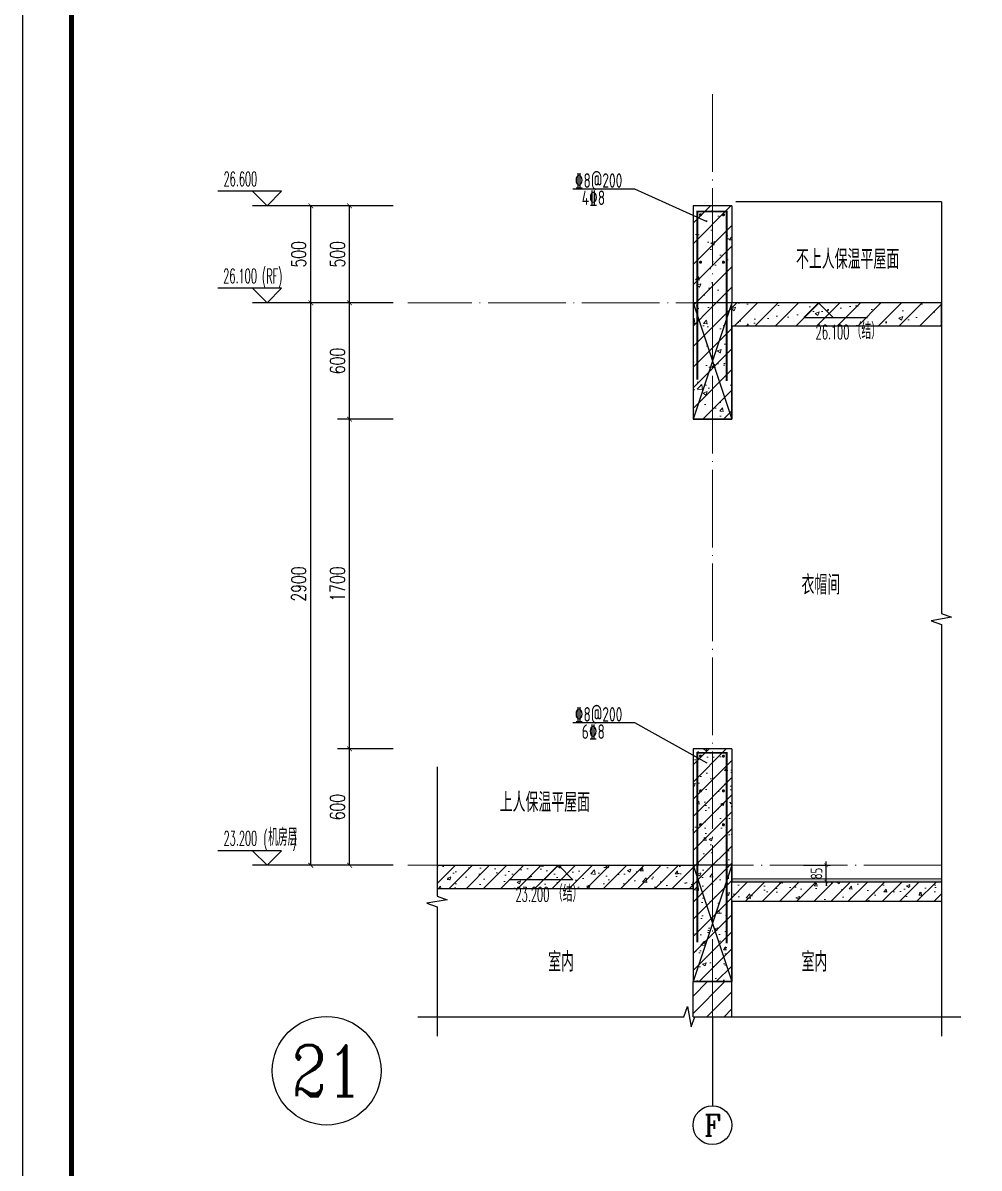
# Model space of a CAD drawing. Extents: x -812054 to 22247, y -644080 to 1003627.
# Drawn here: x -24315 to -19388, y -225578 to -219673 of the extents above; entities that cross this region are included whole.
import ezdxf
from ezdxf.enums import TextEntityAlignment as Align

# ---------------------------------------------------------------- set-up
doc = ezdxf.new("R2010")
doc.units = 0
doc.header["$LTSCALE"] = 1000
doc.linetypes.add('DOTE', pattern=[2.42, 2, -0.2, 0.02, -0.2])
doc.layers.get('0').update_dxf_attribs({"linetype": 'CONTINUOUS'})
doc.layers.get('DEFPOINTS').update_dxf_attribs({"linetype": 'CONTINUOUS'})
for name, color, linetype in [('A-AXIS_TEXT', 7, 'CONTINUOUS'), ('AXIS', 3, 'CONTINUOUS'), ('DIM', 2, 'CONTINUOUS'), ('DIM_ELEV', 3, 'CONTINUOUS'), ('DIM_SYMB', 3, 'CONTINUOUS'), ('PUB_DIM', 3, 'CONTINUOUS'), ('PUB_TEXT', 2, 'CONTINUOUS'), ('REIN', 6, 'CONTINUOUS'), ('S-大样-砼线', 7, 'CONTINUOUS'), ('S-引出线', 40, 'CONTINUOUS'), ('TEXT', 2, 'CONTINUOUS'), ('WALL', 5, 'CONTINUOUS'), ('立面-看线', 251, 'CONTINUOUS')]:
    doc.layers.add(name, color=color, linetype=linetype)
for name, color, linetype, lineweight in [('AXIS_TEXT', 7, 'CONTINUOUS', 20), ('DOTE', 19, 'DOTE', 9), ('PUB_HATCH', 8, 'CONTINUOUS', 9), ('图框', 9, 'CONTINUOUS', 18)]:
    doc.layers.add(name, color=color, linetype=linetype, lineweight=lineweight)
doc.layers.add('yichutu', color=7, linetype='CONTINUOUS', true_color=0xffffff)
doc.styles.add('_TCH_AXIS', font='COMPLEX', dxfattribs={"bigfont": 'GBCBIG'})
doc.styles.add('_TCH_DIM', font='SIMPLEX.shx', dxfattribs={"width": 0.7, "bigfont": 'GBCBIG.shx'})
doc.styles.add('_TCH_DIM_T3', font='SIMPLEX', dxfattribs={"width": 0.705882, "bigfont": 'GBCBIG'})
doc.styles.add('COMPLEX', font='COMPLEX')
doc.styles.add('TSSD_DIMENSION', font='Tssdeng.shx', dxfattribs={"width": 0.7, "bigfont": 'tssdchn.shx'})
doc.styles.add('TSSD_REIN', font='tssdeng.shx', dxfattribs={"width": 0.7, "height": 300, "bigfont": 'tssdchn.shx'})
doc.dimstyles.new('_TCH_ARCH&&25', dxfattribs={"dimtxt": 74.375, "dimasz": 25, "dimexe": 62.5, "dimexo": 75, "dimgap": 25, "dimtad": 1, "dimdec": 0, "dimzin": 0, "dimdsep": 46, "dimtxsty": '_TCH_DIM_T3', "dimblk": 'ARCHTICK', "dimcen": 0.09, "dimclrt": 7, "dimazin": 0, "dimtfac": 1, "dimtdec": 0, "dimtix": 1, "dimtmove": 2, "dimatfit": 3, "dimldrblk": 'ARCHTICK', "dimfxl": 1, "dimtolj": 1, "dimtzin": 0, "dimarcsym": 0})
doc.dimstyles.new('TSSD_20_20', dxfattribs={"dimtxt": 60, "dimasz": 20, "dimexe": 20, "dimexo": 50, "dimgap": 20, "dimtad": 1, "dimdec": 0, "dimzin": 0, "dimdsep": 46, "dimtxsty": 'TSSD_DIMENSION', "dimblk": 'ARCHTICK', "dimblk1": 'ARCHTICK', "dimblk2": 'ARCHTICK', "dimcen": 0, "dimdle": 20, "dimclrt": 7, "dimadec": 0, "dimazin": 0, "dimtfac": 1, "dimtdec": 0, "dimtix": 1, "dimtmove": 2, "dimatfit": 3, "dimfxl": 1, "dimtolj": 1, "dimtzin": 0, "dimarcsym": 0})
pattern_1 = [(45, (-700045.335, -61224.87), (-44.194174, 44.194174), []), (50, (-700045.33, -61224.87), (179.315046, -15.688034), [18.75, -206.25]), (355, (-700045.33, -61224.87), (-34.687833, 188.048033), [15, -165]), (100.4514, (-700030.4, -61226.18), (144.627345, 172.359886), [15.935047, -175.28553]), (46.1842, (-700045.33, -61174.87), (266.81026, -41.379754), [28.125, -309.375]), (96.6356, (-700023.1, -61178.32), (233.66568, 243.52947), [23.90257, -262.92825]), (351.1842, (-700045.33, -61174.87), (233.66549, 243.52965), [22.5, -247.5]), (21, (-700020.33, -61187.37), (149.226763, -100.654723), [18.75, -206.25]), (326, (-700020.33, -61187.37), (60.828833, 181.28751), [15, -165]), (71.4514, (-700007.9, -61195.76), (210.055657, 80.632624), [15.935047, -175.28553]), (37.5, (-700045.335, -61224.87), (3.039964, 83.2234635), [0, -163, 0, -167.5, 0, -165.625]), (7.5, (-700045.335, -61224.87), (65.767384, 98.602928), [0, -95.5, 0, -159.25, 0, -63.125]), (327.5, (-700101.085, -61224.87), (133.455609, -5.638718), [0, -62.5, 0, -195, 0, -258.75]), (317.5, (-700126.08, -61224.87), (145.796542, 25.026246), [0, -81.25, 0, -129.5, 0, -183.75])]
pattern_2 = [(45, (-700045.335, -61224.87), (-53.0330086, 53.0330086), []), (50, (-700045.33, -61224.87), (215.178055, -18.82564), [22.5, -247.5]), (355, (-700045.33, -61224.87), (-41.6254, 225.65764), [18, -198]), (100.4514, (-700027.4, -61226.44), (173.552815, 206.83186), [19.12206, -210.342634]), (46.1842, (-700045.33, -61164.87), (320.17231, -49.6557), [33.75, -371.25]), (96.6356, (-700018.65, -61169), (280.39881, 292.23536), [28.68309, -315.5139]), (351.1842, (-700045.33, -61164.87), (280.39858, 292.23558), [27, -297]), (21, (-700015.33, -61179.87), (179.072116, -120.785667), [22.5, -247.5]), (326, (-700015.33, -61179.87), (72.9946, 217.545014), [18, -198]), (71.4514, (-700000.41, -61189.93), (252.06679, 96.75915), [19.12206, -210.342634]), (37.5, (-700045.335, -61224.87), (3.647957, 99.868156), [0, -195.6, 0, -201, 0, -198.75]), (7.5, (-700045.33, -61224.87), (78.920861, 118.323514), [0, -114.6, 0, -191.1, 0, -75.75]), (327.5, (-700112.235, -61224.87), (160.146731, -6.7664615), [0, -75, 0, -234, 0, -310.5]), (317.5, (-700142.23, -61224.87), (174.95585, 30.031495), [0, -97.5, 0, -155.4, 0, -220.5])]

# ---------------------------------------------------------------- blocks, each defined once
blk = doc.blocks.new('GFDDDDRG')
at = {"layer": '图框'}
blk.add_lwpolyline([(923310, -107437), (923310, -159999), (893610, -159999), (893610, -107437)], close=True, dxfattribs=at)
blk.add_lwpolyline([(923310, -107437), (923310, -159999), (893610, -159999), (893610, -107437)], close=True, dxfattribs=at)
at = {"layer": '图框', "const_width": 50}
blk.add_lwpolyline([(894110, -159499), (922810, -159499), (922810, -108687), (894110, -108687)], close=True, dxfattribs=at)
blk = doc.blocks.new('yct-1051-594-26275-14850-25-1002.0')
at = {"layer": 'yichutu', "color": 7, "true_color": 0xffffff}
blk.add_lwpolyline([(0, 0), (0, 14850), (26275, 14850), (26275, 0)], close=True, dxfattribs=at)
blk = doc.blocks.new('_ArchTick')
at = {"color": 0, "linetype": 'ByBlock', "const_width": 0.15}
blk.add_lwpolyline([(-0.5, -0.5), (0.5, 0.5)], dxfattribs=at)
blk = doc.blocks.new('*D3482')
at = {"layer": 'DEFPOINTS', "color": 0, "transparency": 16777216}
for p in [(-20342.2, -224016.3), (-20176.2, -224016.3), (-20342.2, -224101.3)]:
    blk.add_point(p, dxfattribs=at)
at = {"layer": 'DIM', "color": 0, "lineweight": -2, "transparency": 16777216}
for p, q in [((-20292.2, -224016.3), (-20156.2, -224016.3)), ((-20176.2, -224016.3), (-20176.2, -223996.3)), ((-20176.2, -224101.3), (-20176.2, -224016.3)), ((-20292.2, -224101.3), (-20156.2, -224101.3)), ((-20176.2, -224101.3), (-20176.2, -224121.3))]:
    blk.add_line(p, q, dxfattribs=at)
at = {"layer": 'DIM', "color": 0, "lineweight": -2, "transparency": 16777216, "xscale": 20, "yscale": 20, "zscale": 20}
for p, rotation in [((-20176.2, -224016.3), 270), ((-20176.2, -224101.3), 90)]:
    blk.add_blockref('_ArchTick', p, dxfattribs=dict(at, rotation=rotation))
at = {"layer": 'DIM', "color": 7, "transparency": 16777216, "insert": (-20226.2, -224058.8), "char_height": 60, "attachment_point": 5, "rotation": 90, "style": 'TSSD_DIMENSION'}
blk.add_mtext('\\A1;85', dxfattribs=at)
blk = doc.blocks.new('*D3483')
at = {"layer": 'DEFPOINTS', "color": 0, "transparency": 16777216}
for p in [(-22631.8, -223416.3), (-22331.8, -223416.3), (-22331.8, -224016.3)]:
    blk.add_point(p, dxfattribs=at)
at = {"layer": 'PUB_DIM', "color": 0, "lineweight": -2, "transparency": 16777216}
for p, q in [((-22406.8, -223416.3), (-22694.3, -223416.3)), ((-22631.8, -224016.3), (-22631.8, -223416.3)), ((-22406.8, -224016.3), (-22694.3, -224016.3))]:
    blk.add_line(p, q, dxfattribs=at)
at = {"layer": 'PUB_DIM', "color": 0, "lineweight": -2, "transparency": 16777216, "xscale": 25, "yscale": 25, "zscale": 25}
for p, rotation in [((-22631.8, -223416.3), 90), ((-22631.8, -224016.3), 270)]:
    blk.add_blockref('_ArchTick', p, dxfattribs=dict(at, rotation=rotation))
at = {"layer": 'PUB_DIM', "color": 7, "transparency": 16777216, "insert": (-22694, -223716.3), "char_height": 74.38, "attachment_point": 5, "rotation": 90, "style": '_TCH_DIM_T3'}
blk.add_mtext('\\A1;600', dxfattribs=at)
blk = doc.blocks.new('*D3484')
at = {"layer": 'DEFPOINTS', "color": 0, "transparency": 16777216}
for p in [(-22631.8, -221716.3), (-22331.8, -221716.3), (-22331.8, -223416.3)]:
    blk.add_point(p, dxfattribs=at)
at = {"layer": 'PUB_DIM', "color": 0, "lineweight": -2, "transparency": 16777216}
for p, q in [((-22406.8, -221716.3), (-22694.3, -221716.3)), ((-22631.8, -223416.3), (-22631.8, -221716.3)), ((-22406.8, -223416.3), (-22694.3, -223416.3))]:
    blk.add_line(p, q, dxfattribs=at)
at = {"layer": 'PUB_DIM', "color": 0, "lineweight": -2, "transparency": 16777216, "xscale": 25, "yscale": 25, "zscale": 25}
for p, rotation in [((-22631.8, -221716.3), 90), ((-22631.8, -223416.3), 270)]:
    blk.add_blockref('_ArchTick', p, dxfattribs=dict(at, rotation=rotation))
at = {"layer": 'PUB_DIM', "color": 7, "transparency": 16777216, "insert": (-22694, -222566.3), "char_height": 74.38, "attachment_point": 5, "rotation": 90, "style": '_TCH_DIM_T3'}
blk.add_mtext('\\A1;1700', dxfattribs=at)
blk = doc.blocks.new('*D3485')
at = {"layer": 'DEFPOINTS', "color": 0, "transparency": 16777216}
for p in [(-22631.8, -221116.3), (-22331.8, -221116.3), (-22331.8, -221716.3)]:
    blk.add_point(p, dxfattribs=at)
at = {"layer": 'PUB_DIM', "color": 0, "lineweight": -2, "transparency": 16777216}
for p, q in [((-22406.8, -221116.3), (-22694.3, -221116.3)), ((-22631.8, -221716.3), (-22631.8, -221116.3)), ((-22406.8, -221716.3), (-22694.3, -221716.3))]:
    blk.add_line(p, q, dxfattribs=at)
at = {"layer": 'PUB_DIM', "color": 0, "lineweight": -2, "transparency": 16777216, "xscale": 25, "yscale": 25, "zscale": 25}
for p, rotation in [((-22631.8, -221116.3), 90), ((-22631.8, -221716.3), 270)]:
    blk.add_blockref('_ArchTick', p, dxfattribs=dict(at, rotation=rotation))
at = {"layer": 'PUB_DIM', "color": 7, "transparency": 16777216, "insert": (-22694, -221416.3), "char_height": 74.38, "attachment_point": 5, "rotation": 90, "style": '_TCH_DIM_T3'}
blk.add_mtext('\\A1;600', dxfattribs=at)
blk = doc.blocks.new('*D3486')
at = {"layer": 'DEFPOINTS', "color": 0, "transparency": 16777216}
for p in [(-22631.8, -220616.3), (-22331.8, -220616.3), (-22331.8, -221116.3)]:
    blk.add_point(p, dxfattribs=at)
at = {"layer": 'PUB_DIM', "color": 0, "lineweight": -2, "transparency": 16777216}
for p, q in [((-22406.8, -220616.3), (-22694.3, -220616.3)), ((-22631.8, -221116.3), (-22631.8, -220616.3)), ((-22406.8, -221116.3), (-22694.3, -221116.3))]:
    blk.add_line(p, q, dxfattribs=at)
at = {"layer": 'PUB_DIM', "color": 0, "lineweight": -2, "transparency": 16777216, "xscale": 25, "yscale": 25, "zscale": 25}
for p, rotation in [((-22631.8, -220616.3), 90), ((-22631.8, -221116.3), 270)]:
    blk.add_blockref('_ArchTick', p, dxfattribs=dict(at, rotation=rotation))
at = {"layer": 'PUB_DIM', "color": 7, "transparency": 16777216, "insert": (-22694, -220866.3), "char_height": 74.38, "attachment_point": 5, "rotation": 90, "style": '_TCH_DIM_T3'}
blk.add_mtext('\\A1;500', dxfattribs=at)
blk = doc.blocks.new('*D3487')
at = {"layer": 'DEFPOINTS', "color": 0, "transparency": 16777216}
for p in [(-22831.8, -221116.3), (-22331.8, -221116.3), (-22331.8, -224016.3)]:
    blk.add_point(p, dxfattribs=at)
at = {"layer": 'PUB_DIM', "color": 0, "lineweight": -2, "transparency": 16777216}
for p, q in [((-22406.8, -221116.3), (-22894.3, -221116.3)), ((-22831.8, -224016.3), (-22831.8, -221116.3)), ((-22406.8, -224016.3), (-22894.3, -224016.3))]:
    blk.add_line(p, q, dxfattribs=at)
at = {"layer": 'PUB_DIM', "color": 0, "lineweight": -2, "transparency": 16777216, "xscale": 25, "yscale": 25, "zscale": 25}
for p, rotation in [((-22831.8, -221116.3), 90), ((-22831.8, -224016.3), 270)]:
    blk.add_blockref('_ArchTick', p, dxfattribs=dict(at, rotation=rotation))
at = {"layer": 'PUB_DIM', "color": 7, "transparency": 16777216, "insert": (-22894, -222566.3), "char_height": 74.38, "attachment_point": 5, "rotation": 90, "style": '_TCH_DIM_T3'}
blk.add_mtext('\\A1;2900', dxfattribs=at)
blk = doc.blocks.new('*D3488')
at = {"layer": 'DEFPOINTS', "color": 0, "transparency": 16777216}
for p in [(-22831.8, -220616.3), (-22331.8, -220616.3), (-22331.8, -221116.3)]:
    blk.add_point(p, dxfattribs=at)
at = {"layer": 'PUB_DIM', "color": 0, "lineweight": -2, "transparency": 16777216}
for p, q in [((-22406.8, -220616.3), (-22894.3, -220616.3)), ((-22831.8, -221116.3), (-22831.8, -220616.3)), ((-22406.8, -221116.3), (-22894.3, -221116.3))]:
    blk.add_line(p, q, dxfattribs=at)
at = {"layer": 'PUB_DIM', "color": 0, "lineweight": -2, "transparency": 16777216, "xscale": 25, "yscale": 25, "zscale": 25}
for p, rotation in [((-22831.8, -220616.3), 90), ((-22831.8, -221116.3), 270)]:
    blk.add_blockref('_ArchTick', p, dxfattribs=dict(at, rotation=rotation))
at = {"layer": 'PUB_DIM', "color": 7, "transparency": 16777216, "insert": (-22894, -220866.3), "char_height": 74.38, "attachment_point": 5, "rotation": 90, "style": '_TCH_DIM_T3'}
blk.add_mtext('\\A1;500', dxfattribs=at)
blk = doc.blocks.new('_AXISO')
blk.add_circle((0, 0), 0.5)
at = {"layer": 'A-AXIS_TEXT', "style": 'COMPLEX', "width": 1.041667}
blk.add_attdef('A', text='', height=0.56, dxfattribs=at).set_placement((-0.25, -0.28), (0.25, -0.28), align=Align.FIT)

msp = doc.modelspace()

# ---------------------------------------------------------------- hatches: boundary and pattern name
at = {"layer": 'PUB_HATCH'}
h = msp.add_hatch(dxfattribs=at)
h.set_pattern_fill('钢筋混凝土', color=256, scale=30, style=0)
h.set_pattern_definition(pattern_2)
h.paths.add_polyline_path([(-20862.35, -220616.32), (-20862.35, -221116.32), (-20729.01, -221156.32), (-20662.35, -221116.33), (-20662.35, -220616.32)])
h = msp.add_hatch(dxfattribs=at)
h.set_pattern_fill('钢筋混凝土', color=256, scale=30, style=0)
h.set_pattern_definition(pattern_2)
h.paths.add_polyline_path([(-20729.01, -221156.32), (-20862.35, -221116.32), (-20862.35, -221716.32), (-20662.35, -221716.32), (-20662.35, -221236.33)])
h = msp.add_hatch(dxfattribs=at)
h.set_pattern_fill('钢筋混凝土', color=256, scale=30, style=0)
h.set_pattern_definition(pattern_2)
h.paths.add_polyline_path([(-19582.35, -221116.33), (-20662.35, -221116.33), (-20729.01, -221156.32), (-20662.35, -221236.33), (-19582.35, -221236.33)])
h = msp.add_hatch(dxfattribs=at)
h.set_pattern_fill('钢筋混凝土', color=256, scale=25, style=0)
h.set_pattern_definition(pattern_1)
h.paths.add_polyline_path([(-20862.35, -223416.32), (-20862.35, -224016.32), (-20795.68, -224056.32), (-20662.35, -224016.32), (-20662.35, -223416.32)])
h = msp.add_hatch(dxfattribs=at)
h.set_pattern_fill('钢筋混凝土', color=256, scale=25, style=0)
h.set_pattern_definition(pattern_1)
h.paths.add_polyline_path([(-22180.63, -224136.32), (-20862.35, -224136.32), (-20795.68, -224056.32), (-20862.35, -224016.32), (-22180.63, -224016.32)])
h = msp.add_hatch(dxfattribs=at)
h.set_pattern_fill('钢筋混凝土', color=256, scale=25, style=0)
h.set_pattern_definition(pattern_1)
h.paths.add_polyline_path([(-20795.68, -224056.32), (-20862.35, -224136.32), (-20862.35, -224101.32), (-20729.01, -224134.65), (-20662.35, -224101.32), (-20662.35, -224016.32)])
h = msp.add_hatch(dxfattribs=at)
h.set_pattern_fill('钢筋混凝土', color=256, scale=25, style=0)
h.set_pattern_definition(pattern_1)
h.paths.add_polyline_path([(-20729.01, -224134.65), (-20862.35, -224101.32), (-20862.35, -224616.32), (-20662.35, -224616.32), (-20662.35, -224201.32)])
h = msp.add_hatch(dxfattribs=at)
h.set_pattern_fill('钢筋混凝土', color=256, scale=25, style=0)
h.set_pattern_definition(pattern_1)
h.paths.add_polyline_path([(-20729.01, -224134.65), (-20662.35, -224201.32), (-19582.35, -224201.32), (-19582.35, -224101.32), (-20662.35, -224101.32)])
h = msp.add_hatch(dxfattribs=at)
h.set_pattern_fill('普通砖', color=256, scale=25, style=0)
h.set_pattern_definition([(45, (-700045.335, -61179.99), (-44.1941915, 44.1941915), [])])
h.paths.add_polyline_path([(-20662.34, -224797.08), (-20662.34, -224616.32), (-20862.34, -224616.32), (-20862.34, -224797.08)])
at = {"layer": '立面-看线'}
h = msp.add_hatch(dxfattribs=at)
h.set_pattern_fill('HONEY', color=256, scale=7)
h.set_pattern_definition([(0, (-822011.617, -609463.272), (16.66875, 9.623705), [11.1125, -22.225]), (120, (-822011.617, -609463.272), (-16.66874801, 9.62370845), [11.1125, -22.225]), (60, (-822011.617, -609463.272), (1.99e-06, 19.24741345), [-22.225, 11.1125])])
h.paths.add_polyline_path([(-19582.35, -224101.32), (-19582.35, -224086.32), (-20662.35, -224086.32), (-20662.35, -224101.32)])

# ---------------------------------------------------------------- linework, layer by layer
at = {"color": 251, "true_color": 0x636466}
msp.add_line((-19582.35, -220596.21), (-20642.35, -220596.32), dxfattribs=at)
at = {"layer": 'AXIS'}
msp.add_line((-20762.32, -224797.08), (-20762.32, -225256.47), dxfattribs=at)
at = {"layer": 'AXIS', "color": 6}
msp.add_circle((-22749.8, -225075.69), 280, dxfattribs=at)
at = {"layer": 'DIM_ELEV'}
for p, q in [((-22981.82, -220541.32), (-23309.82, -220541.32)), ((-23056.82, -220616.32), (-23131.82, -220541.32)), ((-23056.82, -220616.32), (-22981.82, -220541.32)), ((-22631.82, -220616.32), (-23131.82, -220616.32)), ((-22981.82, -221041.32), (-23309.82, -221041.32)), ((-23056.82, -221116.32), (-23131.82, -221041.32)), ((-23056.82, -221116.32), (-22981.82, -221041.32)), ((-22631.82, -221116.32), (-23131.82, -221116.32)), ((-22981.82, -223941.32), (-23309.82, -223941.32)), ((-23056.82, -224016.32), (-23131.82, -223941.32)), ((-23056.82, -224016.32), (-22981.82, -223941.32)), ((-22631.82, -224016.32), (-23131.82, -224016.32))]:
    msp.add_line(p, q, dxfattribs=at)
at = {"layer": 'DIM_ELEV', "color": 3}
for p, q in [((-20215.63, -221116.32), (-20290.63, -221191.32)), ((-20215.63, -221116.32), (-20140.63, -221191.32)), ((-20290.63, -221191.32), (-19962.63, -221191.32)), ((-21555.8, -224016.32), (-21630.8, -224091.32)), ((-21555.8, -224016.32), (-21480.8, -224091.32)), ((-21480.8, -224091.32), (-21808.8, -224091.32))]:
    msp.add_line(p, q, dxfattribs=at)
at = {"layer": 'DIM_SYMB'}
for points in [[(-19582.35, -220596.21), (-19582.35, -222718.52), (-19529.85, -222737.63), (-19634.85, -222756.14), (-19582.35, -222774.77), (-19582.35, -224897.08)], [(-22180.63, -223509.06), (-22180.63, -224174.95), (-22128.13, -224194.05), (-22233.13, -224212.57), (-22180.63, -224231.2), (-22180.63, -224897.08)], [(-22280.63, -224797.08), (-20909.61, -224797.08), (-20890.5, -224744.58), (-20871.99, -224849.58), (-20853.36, -224797.08), (-19482.35, -224797.08)]]:
    msp.add_lwpolyline(points, dxfattribs=at)
at = {"layer": 'DOTE', "color": 1, "linetype": 'DOTE', "ltscale": 0.2}
for p, q in [((-20762.35, -224797.08), (-20762.35, -220016.32)), ((-19582.35, -221116.32), (-22331.82, -221116.32)), ((-19582.35, -224016.32), (-22331.82, -224016.32))]:
    msp.add_line(p, q, dxfattribs=at)
at = {"layer": 'PUB_HATCH', "color": 215, "true_color": 0xa953a0}
msp.add_line((-20662.35, -224086.32), (-19582.35, -224086.32), dxfattribs=at)
at = {"layer": 'REIN', "const_width": 9}
for points in [[(-20840.15, -221513.27), (-20840.15, -220645.06), (-20689.05, -220645.06), (-20689.05, -221518.87)], [(-20840.15, -224413.26), (-20840.15, -223436.37), (-20689.05, -223436.37), (-20689.05, -224418.86)]]:
    msp.add_lwpolyline(points, dxfattribs=at)
at = {"layer": 'REIN', "const_width": 8}
for points in [[(-20827.42, -220662.33, 1), (-20819.42, -220662.33, 1)], [(-20709.69, -220662.33, 1), (-20701.69, -220662.33, 1)], [(-20827.42, -220907.22, 1), (-20819.42, -220907.22, 1)], [(-20709.69, -220907.22, 1), (-20701.69, -220907.22, 1)], [(-20827.42, -223453.64, 1), (-20819.42, -223453.64, 1)], [(-20709.69, -223453.64, 1), (-20701.69, -223453.64, 1)], [(-20827.42, -223632.79, 1), (-20819.42, -223632.79, 1)], [(-20709.69, -223632.79, 1), (-20701.69, -223632.79, 1)], [(-20827.42, -223807.21, 1), (-20819.42, -223807.21, 1)], [(-20709.69, -223807.21, 1), (-20701.69, -223807.21, 1)]]:
    msp.add_lwpolyline(points, format="xyb", close=True, dxfattribs=at)
at = {"layer": 'S-大样-砼线'}
for p, q in [((-20862.35, -221116.33), (-20662.35, -221716.32)), ((-20662.35, -221116.33), (-20862.35, -221716.32)), ((-20862.35, -224016.32), (-20662.34, -224616.32)), ((-20662.34, -224016.32), (-20862.34, -224616.32))]:
    msp.add_line(p, q, dxfattribs=at)
for points in [[(-20662.35, -221116.33), (-20862.35, -221116.33), (-20862.35, -221716.32), (-20662.35, -221716.32)], [(-20662.35, -224016.32), (-20862.35, -224016.32), (-20862.34, -224616.32), (-20662.34, -224616.32)]]:
    msp.add_lwpolyline(points, close=True, dxfattribs=at)
at = {"layer": 'S-引出线'}
for points in [[(-20789.41, -220698.42), (-21162.71, -220530.1), (-21481.13, -220530.1)], [(-20789.4, -223489.73), (-21162.7, -223282.61), (-21481.13, -223282.61)]]:
    msp.add_lwpolyline(points, dxfattribs=at)
at = {"layer": 'WALL'}
for p, q in [((-20862.35, -220616.32), (-20862.35, -221116.32)), ((-20662.35, -220616.32), (-20862.35, -220616.32)), ((-20662.35, -220616.32), (-20662.35, -221116.33)), ((-20862.35, -221116.32), (-20862.35, -221716.32)), ((-19582.35, -221116.33), (-20662.35, -221116.33)), ((-19582.35, -221236.33), (-19582.35, -221116.33)), ((-19582.35, -221236.33), (-20662.35, -221236.33)), ((-20662.35, -221236.33), (-20662.35, -221716.32)), ((-20662.35, -221716.32), (-20862.35, -221716.32)), ((-20862.35, -223416.32), (-20862.35, -224016.32)), ((-20662.35, -223416.32), (-20862.35, -223416.32)), ((-20662.35, -223416.32), (-20662.35, -224016.32)), ((-22180.63, -224016.32), (-20862.35, -224016.32)), ((-22180.63, -224016.32), (-22180.63, -224136.32)), ((-20662.35, -224016.32), (-20662.35, -224101.32)), ((-22180.63, -224136.32), (-20862.35, -224136.32)), ((-20862.35, -224136.32), (-20862.35, -224101.32)), ((-20862.35, -224101.32), (-20862.35, -224616.32)), ((-20662.35, -224101.32), (-19582.35, -224101.32)), ((-19582.35, -224101.32), (-19582.35, -224201.32)), ((-20662.35, -224201.32), (-19582.35, -224201.32)), ((-20662.35, -224201.32), (-20662.35, -224616.32)), ((-20662.35, -224616.32), (-20862.35, -224616.32)), ((-20862.34, -224797.08), (-20862.34, -224616.32)), ((-20662.34, -224797.08), (-20662.34, -224616.32)), ((-20862.34, -224797.08), (-20662.34, -224797.08))]:
    msp.add_line(p, q, dxfattribs=at)

# ---------------------------------------------------------------- block references
at = {"xscale": 0.5, "yscale": 0.5, "zscale": 0.5}
msp.add_blockref('GFDDDDRG', (-471119.72, -154941.4), dxfattribs=at)
at = {"layer": 'AXIS'}
ref = msp.add_blockref('_AXISO', (-20762.32, -225356.47), dxfattribs=dict(at, xscale=200, yscale=200, zscale=200))
ref.add_attrib('A', 'F', dxfattribs={"layer": 'AXIS_TEXT', "height": 111.36, "style": '_TCH_AXIS'}).set_placement((-20804.75, -225412.15), (-20719.9, -225412.15), align=Align.FIT)
at = {"layer": 'yichutu', "rotation": 270}
msp.add_blockref('yct-1051-594-26275-14850-25-1002.0', (-24314.83, -208659.88), dxfattribs=at)

# ---------------------------------------------------------------- texts
at = {"layer": 'AXIS_TEXT', "color": 6, "style": '_TCH_AXIS'}
msp.add_text('21', height=262.756, dxfattribs=at).set_placement((-22931.23, -225207.07), (-22568.37, -225207.07), align=Align.FIT)
at = {"layer": 'DIM_ELEV', "color": 7, "style": '_TCH_DIM'}
for s, height, width, p in [('26.100', 74.375, 0.494118, (-20230.18, -221303.84)), ('（结）', 84.397, 0.7, (-20044.68, -221303.84)), ('23.200', 74.375, 0.494118, (-21776.25, -224203.84)), ('（结）', 84.397, 0.7, (-21583.75, -224203.84))]:
    msp.add_text(s, height=height, dxfattribs=dict(at, width=width)).set_placement(p)
at = {"layer": 'PUB_TEXT'}
for s, height, style, width, p in [('26.600', 74.375, '_TCH_DIM', 0.494118, (-23280.92, -220515.07)), ('不上人保温平屋面', 100, 'TSSD_REIN', 0.7, (-20331.87, -220941.98)), ('26.100', 74.375, '_TCH_DIM', 0.494118, (-23282.32, -221015.07)), ('(RF)', 74.375, '_TCH_DIM', 0.494118, (-23083.57, -221016.29)), ('衣帽间', 100, 'TSSD_REIN', 0.7, (-20303.1, -222620.7)), ('上人保温平屋面', 100, 'TSSD_REIN', 0.7, (-21858.44, -223741.98)), ('23.200', 74.375, '_TCH_DIM', 0.494118, (-23280.92, -223915.07)), ('(', 74.38, '_TCH_DIM', 0.494118, (-23075.52, -223916.29)), ('机房层', 89.362, '_TCH_DIM', 0.7, (-23051.02, -223916.29)), (')', 74.38, '_TCH_DIM', 0.494118, (-22925.92, -223916.29)), ('室内', 100, 'TSSD_REIN', 0.7, (-21608.48, -224564.31)), ('室内', 100, 'TSSD_REIN', 0.7, (-20303.1, -224564.31))]:
    msp.add_text(s, height=height, dxfattribs=dict(at, style=style, width=width)).set_placement(p)
at = {"layer": 'TEXT', "style": 'TSSD_REIN', "width": 0.7}
for s, p in [('%%1328@200', (-21471.64, -220523.21)), ('4%%1328', (-21435.55, -220612.24)), ('%%1328@200', (-21471.64, -223275.72))]:
    msp.add_text(s, height=75, rotation=0, dxfattribs=at).set_placement(p)
at = {"layer": 'TEXT', "color": 1, "style": 'TSSD_REIN', "width": 0.7}
msp.add_text('6%%1328', height=75, rotation=0, dxfattribs=at).set_placement((-21435.54, -223364.75))

# ---------------------------------------------------------------- dimensions: what is measured, and where the dimension line sits
at = {"layer": 'DIM'}
dim = msp.add_aligned_dim(p1=(-20342.2, -224101.35), p2=(-20342.2, -224016.35), distance=-165.96, dimstyle='TSSD_20_20', dxfattribs=at)
dim.commit()
dim.dimension.update_dxf_attribs({"geometry": '*D3482', "text_midpoint": (-20226.24, -224058.85)})
at = {"layer": 'PUB_DIM'}
for p1, p2, distance, picture, middle in [((-22331.82, -221116.32), (-22331.82, -220616.32), 500, '*D3488', (-22894.01, -220866.32)), ((-22331.82, -221116.32), (-22331.82, -220616.32), 300, '*D3486', (-22694.01, -220866.32)), ((-22331.82, -224016.32), (-22331.82, -221116.32), 500, '*D3487', (-22894.01, -222566.32)), ((-22331.82, -221716.32), (-22331.82, -221116.32), 300, '*D3485', (-22694.01, -221416.32)), ((-22331.82, -223416.32), (-22331.82, -221716.32), 300, '*D3484', (-22694.01, -222566.32)), ((-22331.82, -224016.32), (-22331.82, -223416.32), 300, '*D3483', (-22694.01, -223716.32))]:
    dim = msp.add_aligned_dim(p1=p1, p2=p2, distance=distance, dimstyle='_TCH_ARCH&&25', dxfattribs=at)
    dim.commit()
    dim.dimension.update_dxf_attribs({"geometry": picture, "text_midpoint": middle})

doc.saveas('drawing.dxf')
